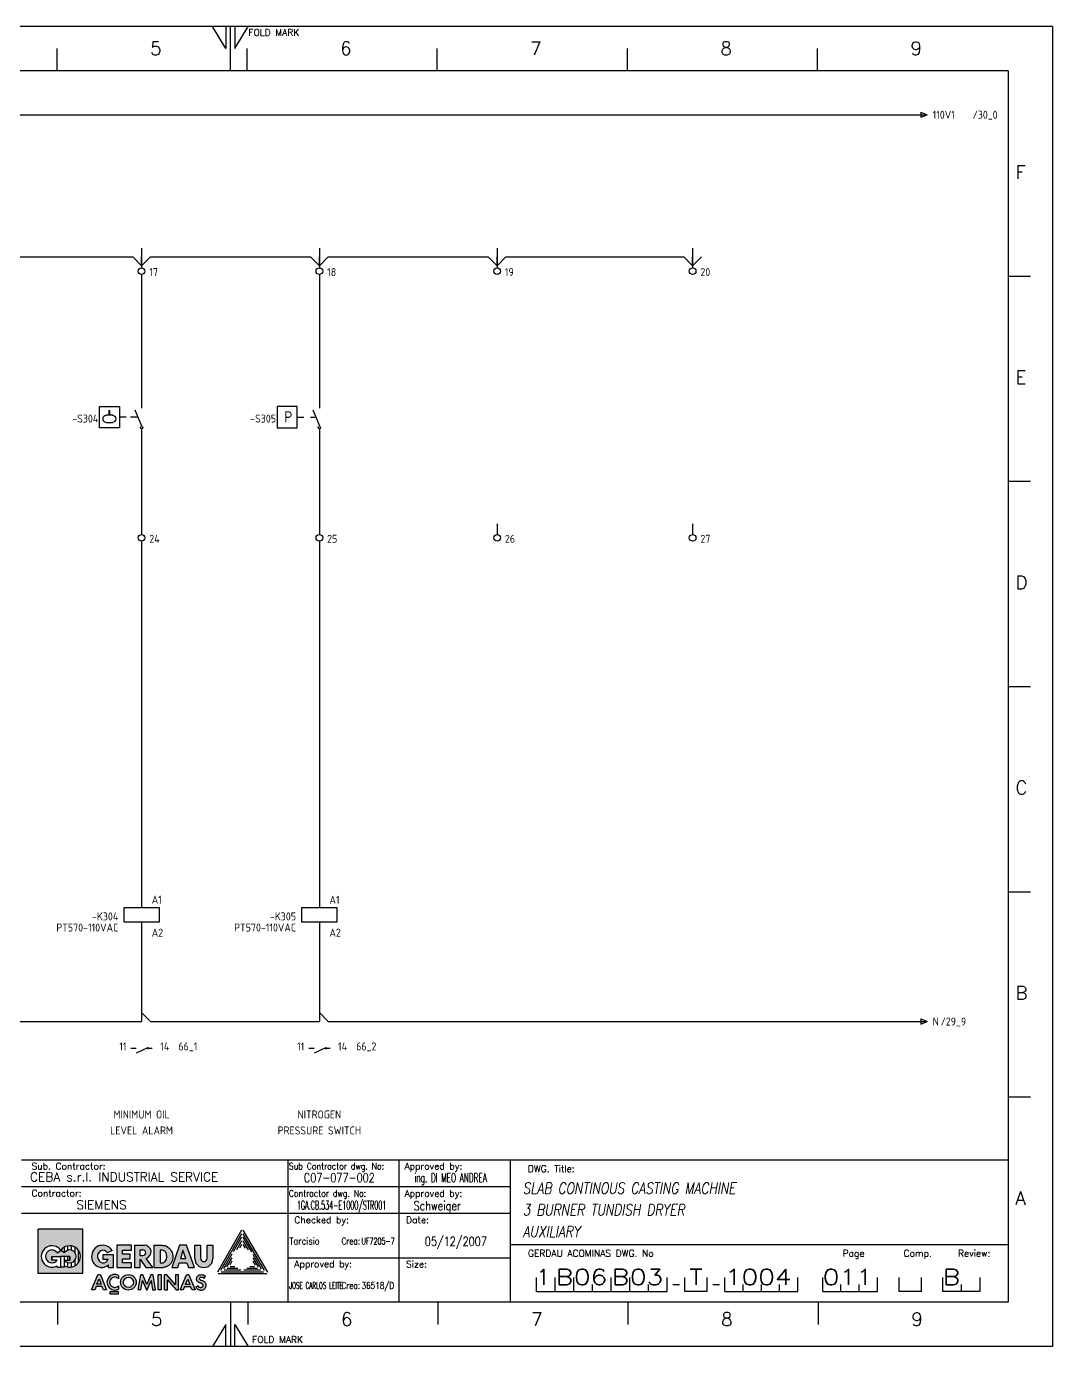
# Model space of a CAD drawing. Extents: x 520 to 940, y 6 to 303.
# Drawn here: x 709.3 to 940.2, y 6.5 to 303.5 of the extents above; entities that cross this region are included whole.
import ezdxf
from ezdxf.enums import TextEntityAlignment as Align

# ---------------------------------------------------------------- set-up
doc = ezdxf.new("R2010")
doc.units = 0
doc.header["$LTSCALE"] = 25
doc.header["$MEASUREMENT"] = 0
doc.linetypes.add('EPLANLINE7', pattern=[0])
doc.layers.get('0').update_dxf_attribs({"linetype": 'CONTINUOUS'})
for name, color, linetype in [('AUTOCONNECTING', 2, 'CONTINUOUS'), ('DESIG_', 3, 'CONTINUOUS'), ('FORM_1', 7, 'CONTINUOUS'), ('FORM_2', 4, 'CONTINUOUS'), ('FORM_3', 6, 'CONTINUOUS'), ('FORM_4', 1, 'CONTINUOUS'), ('MORSETTI', 7, 'CONTINUOUS'), ('RIF_', 7, 'CONTINUOUS'), ('SEF', 5, 'CONTINUOUS'), ('SIMBOLO', 4, 'CONTINUOUS'), ('TABELLA', 7, 'CONTINUOUS'), ('TESTI', 7, 'CONTINUOUS'), ('TESTO', 5, 'CONTINUOUS')]:
    doc.layers.add(name, color=color, linetype=linetype)
doc.styles.add('ROMANS', font='romans.shx', dxfattribs={"width": 0.7, "oblique": 10, "height": 4})
doc.styles.get("Standard").update_dxf_attribs({"font": 'isocp.shx'})

# ---------------------------------------------------------------- blocks, each defined once
blk = doc.blocks.new('Format A3')
at = {"layer": 'FORM_1'}
h = blk.add_hatch(color=256, dxfattribs=at)
edge = h.paths.add_edge_path()
edge.add_line((217.87, 22.79), (217.87, 17.78))
edge.add_line((217.87, 17.78), (219.92, 17.78))
edge.add_spline(control_points=[(219.92, 17.78), (220.24, 17.85), (220.98, 18), (221.84, 18.93), (222.13, 20.2), (221.81, 21.63), (220.8, 22.71), (219.89, 22.77), (219.58, 22.79)], knot_values=[0, 0, 0, 0, 0.968333, 2.238245, 3.514092, 4.752916, 6.526982, 7.43734, 7.43734, 7.43734, 7.43734], degree=3, periodic=0)
edge.add_line((219.58, 22.79), (217.87, 22.79))
edge = h.paths.add_edge_path(flags=16)
edge.add_spline(control_points=[(219.59, 21.67), (219.7, 21.66), (220.06, 21.63), (220.6, 21.16), (220.68, 20.32), (220.63, 19.48), (220.1, 18.85), (219.69, 18.84), (219.58, 18.84)], knot_values=[0, 0, 0, 0, 0.326882, 1.089251, 1.872602, 2.763575, 3.625522, 3.966209, 3.966209, 3.966209, 3.966209], degree=3, periodic=0)
edge.add_line((219.58, 18.84), (219.17, 18.84))
edge.add_line((219.17, 18.84), (219.17, 21.67))
edge.add_line((219.17, 21.67), (219.59, 21.67))
h.paths.add_polyline_path([(223.55, 22.79), (221.81, 17.78), (223.19, 17.78), (223.48, 18.84), (225.23, 18.84), (225.54, 17.78), (226.94, 17.78), (225.11, 22.79)])
h.paths.add_polyline_path([(224.33, 21.67), (224.94, 19.81), (223.79, 19.81)], flags=16)
h.paths.add_polyline_path([(228.25, 22.79), (226.96, 22.79), (226.97, 19.8, 0.995265), (231.07, 19.81), (231.07, 22.79), (229.77, 22.79), (229.77, 19.87, -1), (228.25, 19.87)])
h.paths.add_polyline_path([(215.57, 22.79), (213.43, 22.79), (213.43, 17.78), (214.72, 17.78), (214.72, 19.66), (215.93, 17.78), (217.52, 17.78), (216.02, 19.84, 0.906396)])
h.paths.add_polyline_path([(215.29, 20.49), (214.72, 20.5), (214.72, 21.75), (215.31, 21.75, -1.017604)], flags=16)
h.paths.add_polyline_path([(209.42, 22.79), (209.42, 17.78), (212.73, 17.78), (212.73, 18.83), (210.73, 18.83), (210.73, 19.76), (212.41, 19.76), (212.41, 20.8), (210.73, 20.8), (210.73, 21.67), (212.73, 21.67), (212.73, 22.79)])
edge = h.paths.add_edge_path()
edge.add_ellipse((206.05, 20.28), major_axis=(0, -2.49), ratio=0.91559, start_angle=180.5657, end_angle=401.2517)
edge.add_line((207.56, 18.41), (207.56, 17.78))
edge.add_line((207.56, 17.78), (208.68, 17.78))
edge.add_line((208.68, 17.78), (208.68, 20.66))
edge.add_line((208.68, 20.66), (206.26, 20.66))
edge.add_line((206.26, 20.66), (206.26, 19.69))
edge.add_line((206.26, 19.69), (207.49, 19.69))
edge.add_ellipse((206.34, 20.25), major_axis=(0, -1.41), ratio=0.88785, start_angle=126.9107, end_angle=426.8029, ccw=False)
edge.add_line((207.34, 21.09), (208.41, 21.6))
edge.add_arc((206.36, 20.45), 2.34, 29.2872, 98.191)
h.paths.add_polyline_path([(205.74, 16.12), (205.19, 16.12), (203.77, 12.78), (204.46, 12.78), (204.76, 13.48), (206.07, 13.48), (206.44, 12.78), (207.11, 12.79)])
h.paths.add_polyline_path([(205.46, 15.22), (205.93, 14.01), (204.97, 14.01)], flags=16)
h.paths.add_polyline_path([(209.78, 12.92), (209.78, 13.66, -2.423597), (209.78, 15.28), (209.78, 16.02, 1.652966)])
h.paths.add_polyline_path([(210.29, 14.45, 1), (213.8, 14.45, 1)])
h.paths.add_polyline_path([(213.19, 14.45, -1), (210.89, 14.45, -1)], flags=16)
h.paths.add_polyline_path([(215.31, 16.12), (214.82, 16.12), (214.22, 12.78), (214.87, 12.78), (215.21, 14.84), (216.1, 12.73), (216.28, 12.73), (217.19, 14.84), (217.49, 12.78), (218.15, 12.78), (217.6, 16.12), (217.12, 16.12), (216.2, 13.99)])
h.paths.add_polyline_path([(219.4, 16.12), (218.75, 16.12), (218.75, 12.78), (219.4, 12.78)])
h.paths.add_polyline_path([(220.16, 12.78), (220.81, 12.78), (220.81, 15.04), (222.79, 12.78), (223.3, 12.78), (223.3, 16.12), (222.65, 16.12), (222.65, 13.88), (220.68, 16.12), (220.16, 16.12)])
h.paths.add_polyline_path([(225.66, 16.12), (225.13, 16.12), (223.7, 12.77), (224.39, 12.77), (224.69, 13.47), (226, 13.47), (226.37, 12.77), (227.04, 12.77)])
h.paths.add_polyline_path([(225.39, 15.2), (225.86, 14), (224.9, 14)], flags=16)
edge = h.paths.add_edge_path()
edge.add_spline(control_points=[(229.42, 15.81), (229.38, 15.84), (229.32, 15.89), (229.21, 15.96), (229.1, 16.02), (228.95, 16.09), (228.79, 16.14), (228.58, 16.18), (228.37, 16.18), (228.14, 16.15), (227.97, 16.08), (227.8, 16), (227.66, 15.88), (227.54, 15.75), (227.47, 15.59), (227.4, 15.42), (227.39, 15.24), (227.4, 15.04), (227.44, 14.85), (227.57, 14.66), (227.73, 14.54), (227.92, 14.42), (228.08, 14.35), (228.25, 14.29), (228.42, 14.23), (228.59, 14.16), (228.73, 14.07), (228.81, 13.98), (228.85, 13.89), (228.87, 13.78), (228.86, 13.67), (228.81, 13.54), (228.72, 13.42), (228.56, 13.32), (228.37, 13.29), (228.2, 13.3), (228.07, 13.34), (227.98, 13.38), (227.9, 13.44), (227.81, 13.5), (227.72, 13.6), (227.68, 13.69), (227.64, 13.74)], knot_values=[0, 0, 0, 0, 0.129897, 0.252239, 0.381983, 0.506097, 0.749316, 0.87783, 1.167741, 1.365595, 1.552935, 1.738999, 1.918105, 2.09238, 2.269928, 2.449255, 2.632957, 2.790606, 3.065835, 3.193419, 3.483878, 3.653535, 3.853782, 4.021202, 4.182707, 4.402789, 4.570564, 4.668988, 4.759204, 4.855589, 5.007336, 5.095097, 5.270281, 5.443299, 5.63607, 5.844858, 5.950481, 6.046454, 6.146081, 6.249423, 6.351995, 6.544354, 6.544354, 6.544354, 6.544354], degree=3, periodic=0)
edge.add_line((227.64, 13.74), (227.22, 13.33))
edge.add_spline(control_points=[(227.22, 13.33), (227.25, 13.3), (227.3, 13.21), (227.44, 13.06), (227.61, 12.91), (227.84, 12.8), (228.04, 12.73), (228.25, 12.7), (228.44, 12.69), (228.72, 12.72), (228.99, 12.82), (229.25, 13.03), (229.41, 13.25), (229.53, 13.57), (229.55, 13.89), (229.48, 14.23), (229.32, 14.44), (229.15, 14.58), (228.98, 14.67), (228.78, 14.76), (228.59, 14.83), (228.39, 14.91), (228.2, 15), (228.05, 15.18), (228.07, 15.39), (228.2, 15.54), (228.35, 15.61), (228.48, 15.63), (228.66, 15.63), (228.84, 15.57), (228.98, 15.46), (229.05, 15.4), (229.08, 15.37)], knot_values=[0, 0, 0, 0, 0.131114, 0.305389, 0.623258, 0.772631, 1.083491, 1.243018, 1.425854, 1.654083, 2.072988, 2.274716, 2.662927, 2.870188, 3.280959, 3.591243, 3.888658, 4.0589, 4.248032, 4.476436, 4.699919, 4.85554, 5.137678, 5.317889, 5.513624, 5.728226, 5.888869, 5.979085, 6.142909, 6.403998, 6.552706, 6.676571, 6.676571, 6.676571, 6.676571], degree=3, periodic=0)
edge.add_line((229.08, 15.37), (229.42, 15.81))
h.paths.add_polyline_path([(207.88, 12.33), (207.88, 11.83), (209.78, 11.83), (209.79, 12.33)])
h.paths.add_polyline_path([(201.77, 26.45), (191.77, 26.45), (191.77, 16.45), (201.77, 16.45)])
h.paths.add_polyline_path([(197.64, 18.19), (197.64, 17.87), (196.84, 17.87), (196.04, 17.87), (196.04, 18.19, -2.312045), (196.84, 21.6, -2.312045)], flags=16)
h.paths.add_polyline_path([(197.64, 19.43), (198.44, 19.43), (198.44, 20.27), (196.84, 20.27), (194.84, 20.27), (194.84, 19.43), (196.04, 19.43, -3.248328), (196.05, 21.08), (196.84, 21.6), (197.62, 21.08, -3.248328)], flags=0)
for p, q in [((420, 297), (0, 297)), ((234, 292), (231, 297)), ((234, 297), (234, 292)), ((235, 287), (235, 297)), ((236, 292), (239, 297)), ((236, 297), (236, 292)), ((420, 297), (420, 0)), ((195.93, 292), (195.93, 287)), ((238.7, 292), (238.7, 287)), ((281.48, 292), (281.48, 287)), ((324.26, 292), (324.26, 287)), ((367.03, 292), (367.03, 287)), ((410, 240.83), (415, 240.83)), ((410, 194.66), (415, 194.66)), ((410, 148.5), (415, 148.5)), ((410, 102.33), (415, 102.33)), ((410, 56.17), (415, 56.17)), ((248, 30), (248, 42)), ((273, 10), (273, 42)), ((188.01, 36), (298, 36)), ((191.77, 16.45), (191.77, 26.45)), ((201.77, 26.45), (191.77, 26.45)), ((201.77, 16.45), (201.77, 26.45)), ((237.53, 26.19), (232.06, 16.71)), ((237.53, 25.39), (232.76, 17.12)), ((237.53, 24.59), (235.65, 21.33)), ((237.53, 23.79), (236.34, 21.73)), ((237.83, 26.19), (243.31, 16.71)), ((237.83, 25.39), (242.62, 17.11)), ((237.83, 24.59), (239.72, 21.33)), ((237.83, 23.79), (239.03, 21.73)), ((196.04, 21.07), (196.84, 21.6)), ((197.64, 21.07), (196.84, 21.6)), ((197.64, 21.07), (197.64, 22.35)), ((198.44, 21.68), (198.44, 22.64)), ((199.24, 21.68), (199.24, 22.64)), ((200.04, 21.11), (200.04, 22.35)), ((200.84, 18.94), (200.84, 21.6)), ((208.41, 21.6), (207.34, 21.09)), ((209.42, 22.79), (209.42, 17.78)), ((212.73, 22.79), (209.42, 22.79)), ((210.73, 20.8), (210.73, 21.67)), ((210.73, 21.67), (212.73, 21.67)), ((212.41, 20.8), (210.73, 20.8)), ((212.41, 19.76), (212.41, 20.8)), ((212.73, 21.67), (212.73, 22.79)), ((213.43, 22.79), (213.43, 17.78)), ((213.43, 22.79), (215.57, 22.79)), ((214.72, 20.5), (214.72, 21.75)), ((214.72, 21.75), (215.31, 21.75)), ((217.87, 17.78), (217.87, 22.79)), ((217.87, 22.79), (219.58, 22.79)), ((223.55, 22.79), (221.81, 17.78)), ((225.11, 22.79), (223.55, 22.79)), ((224.33, 21.67), (223.79, 19.81)), ((224.94, 19.81), (224.33, 21.67)), ((226.94, 17.78), (225.11, 22.79)), ((226.97, 19.83), (226.96, 22.79)), ((226.96, 22.79), (228.25, 22.79)), ((228.25, 22.79), (228.25, 19.87)), ((229.77, 19.87), (229.77, 22.79)), ((229.77, 22.79), (231.07, 22.79)), ((231.07, 22.79), (231.07, 19.81)), ((237.53, 22.99), (237.04, 22.13)), ((237.83, 22.99), (238.33, 22.13)), ((298, 23), (410, 23)), ((194.84, 20.27), (196.84, 20.27)), ((194.84, 20.27), (196.84, 20.27)), ((194.84, 19.43), (194.84, 20.27)), ((194.84, 20.27), (194.84, 19.43)), ((196.04, 19.43), (194.84, 19.43)), ((196.04, 17.87), (196.04, 18.19)), ((196.04, 17.87), (196.84, 17.87)), ((196.84, 17.87), (196.84, 20.27)), ((198.84, 20.27), (196.84, 20.27)), ((198.84, 20.27), (196.84, 20.27)), ((197.64, 17.87), (196.84, 17.87)), ((197.64, 17.87), (197.64, 20.27)), ((197.64, 19.43), (198.84, 19.43)), ((197.64, 17.87), (197.64, 18.19)), ((198.44, 19.43), (198.44, 20.27)), ((198.44, 17.9), (198.44, 18.86)), ((198.84, 20.27), (198.84, 19.43)), ((198.84, 19.43), (198.84, 20.27)), ((199.24, 17.9), (199.24, 18.86)), ((200.04, 18.19), (200.04, 19.43)), ((208.68, 20.66), (206.26, 20.66)), ((206.26, 20.66), (206.26, 19.69)), ((206.26, 19.69), (207.49, 19.69)), ((207.56, 17.78), (207.56, 18.41)), ((208.68, 17.78), (208.68, 20.66)), ((210.73, 18.83), (210.73, 19.76)), ((210.73, 19.76), (212.41, 19.76)), ((212.73, 18.83), (210.73, 18.83)), ((212.73, 17.78), (212.73, 18.83)), ((214.72, 20.5), (215.31, 20.49)), ((214.72, 19.66), (215.93, 17.78)), ((214.72, 17.78), (214.72, 19.66)), ((217.52, 17.78), (216.02, 19.84)), ((223.19, 17.78), (223.48, 18.84)), ((223.48, 18.84), (225.23, 18.84)), ((223.79, 19.81), (224.94, 19.81)), ((225.23, 18.84), (225.54, 17.78)), ((235.33, 20.78), (233.45, 17.52)), ((235.33, 19.98), (234.14, 17.92)), ((235.33, 19.18), (234.84, 18.32)), ((234.98, 18.05), (235.98, 18.05)), ((239.39, 18.05), (240.39, 18.05)), ((240.04, 20.78), (241.92, 17.51)), ((240.04, 19.98), (241.23, 17.91)), ((240.04, 19.18), (240.54, 18.31)), ((248, 20), (298, 20)), ((201.77, 16.45), (191.77, 16.45)), ((203.77, 12.78), (205.19, 16.12)), ((204.97, 14.01), (205.46, 15.22)), ((205.74, 16.12), (205.19, 16.12)), ((205.46, 15.22), (205.93, 14.01)), ((205.74, 16.12), (207.11, 12.79)), ((207.56, 17.78), (208.68, 17.78)), ((209.42, 17.78), (212.73, 17.78)), ((209.78, 16.02), (209.78, 15.23)), ((213.43, 17.78), (214.72, 17.78)), ((214.22, 12.78), (214.82, 16.12)), ((215.31, 16.12), (214.82, 16.12)), ((216.2, 13.99), (215.31, 16.12)), ((215.93, 17.78), (217.52, 17.78)), ((217.12, 16.12), (216.2, 13.99)), ((217.6, 16.12), (217.12, 16.12)), ((218.15, 12.78), (217.6, 16.12)), ((217.87, 17.78), (219.92, 17.78)), ((218.75, 12.78), (218.75, 16.12)), ((219.4, 16.12), (218.75, 16.12)), ((219.4, 16.12), (219.4, 12.78)), ((220.16, 12.79), (220.16, 16.12)), ((220.68, 16.12), (220.16, 16.12)), ((222.65, 13.88), (220.68, 16.12)), ((220.81, 15.04), (222.79, 12.78)), ((220.81, 12.78), (220.81, 15.04)), ((221.81, 17.78), (223.19, 17.78)), ((222.65, 16.12), (222.65, 13.88)), ((223.3, 16.12), (222.65, 16.12)), ((223.3, 12.78), (223.3, 16.12)), ((223.7, 12.77), (225.13, 16.12)), ((224.9, 14), (225.39, 15.2)), ((225.66, 16.12), (225.13, 16.12)), ((225.39, 15.2), (225.86, 14)), ((225.54, 17.78), (226.94, 17.78)), ((225.66, 16.12), (227.04, 12.77)), ((229.08, 15.36), (229.42, 15.81)), ((232.21, 16.45), (243.16, 16.45)), ((232.9, 16.85), (242.47, 16.85)), ((233.6, 17.25), (237.37, 17.25)), ((234.29, 17.65), (236.67, 17.65)), ((238, 17.25), (241.77, 17.25)), ((238.7, 17.65), (241.08, 17.65)), ((204.46, 12.78), (203.77, 12.78)), ((204.76, 13.48), (204.46, 12.78)), ((206.07, 13.48), (204.76, 13.48)), ((205.93, 14.01), (204.97, 14.01)), ((206.44, 12.78), (206.07, 13.48)), ((207.11, 12.79), (206.44, 12.78)), ((207.88, 12.33), (207.88, 11.83)), ((209.79, 12.33), (207.88, 12.33)), ((209.78, 13.66), (209.78, 12.9)), ((209.78, 11.83), (209.79, 12.33)), ((214.87, 12.78), (214.22, 12.78)), ((214.87, 12.78), (215.21, 14.84)), ((215.21, 14.84), (216.1, 12.73)), ((216.1, 12.73), (216.28, 12.73)), ((216.28, 12.73), (217.19, 14.84)), ((217.19, 14.84), (217.49, 12.78)), ((217.49, 12.78), (218.15, 12.78)), ((219.4, 12.78), (218.75, 12.78)), ((220.16, 12.78), (220.81, 12.78)), ((222.79, 12.78), (223.3, 12.78)), ((224.39, 12.77), (223.7, 12.77)), ((224.69, 13.47), (224.39, 12.77)), ((226, 13.47), (224.69, 13.47)), ((225.86, 14), (224.9, 14)), ((226.37, 12.77), (226, 13.47)), ((227.04, 12.77), (226.37, 12.77)), ((227.22, 13.33), (227.64, 13.74)), ((196.11, 10), (196.11, 5)), ((207.88, 11.83), (209.78, 11.83)), ((235, 10), (235, 0)), ((238.89, 10), (238.89, 5)), ((281.66, 10), (281.66, 5)), ((324.44, 10), (324.44, 5)), ((367.22, 10), (367.22, 5)), ((234, 5), (231, 0)), ((234, 0), (234, 5)), ((236, 5), (239, 0)), ((236, 0), (236, 5)), ((420, 0), (0, 0))]:
    blk.add_line(p, q, dxfattribs=at)
blk.add_lwpolyline([(219.59, 21.67), (219.17, 21.67), (219.17, 18.84), (219.58, 18.84)], dxfattribs=at)
for radius in [1.75, 1.15]:
    blk.add_circle((212.04, 14.45), radius, dxfattribs=at)
for centre, radius, start, end in [((194.84, 20.27), 2.4, 33.5573, 300), ((194.84, 20.27), 1.46, 33.5573, 325.1132), ((198.84, 20.27), 2.4, 240, 146.4427), ((198.84, 20.27), 1.46, 214.8868, 146.4427), ((206.36, 20.45), 2.34, 29.2872, 98.191), ((215.31, 21.12), 0.633, 270, 90), ((215.65, 21.29), 1.5, 284.2434, 92.9996), ((229.02, 19.82), 2.05, 179.8525, 0.1475), ((229.01, 19.87), 0.761, 180, 0), ((208.97, 14.47), 1.75, 62.3456, 297.6544), ((208.97, 14.47), 1.15, 44.8431, 315.1569)]:
    blk.add_arc(centre, radius, start, end, dxfattribs=at)
for centre, major_axis, ratio, start_param, end_param in [((206.05, 20.28), (0, -2.49), 0.91559, 3.151467, 7.003163), ((206.34, 20.25), (0, -1.41), 0.88785, 2.21501, 7.449115)]:
    blk.add_ellipse(centre, major_axis=major_axis, ratio=ratio, start_param=start_param, end_param=end_param, dxfattribs=at)
for points in [[(219.58, 22.79), (220.48, 22.65), (221.76, 21.42), (222.04, 20.21), (221.73, 18.97), (220.84, 18.07), (219.92, 17.78)], [(219.58, 18.84), (219.91, 18.87), (220.52, 19.48), (220.66, 20.37), (220.5, 21.13), (219.91, 21.62), (219.59, 21.67)], [(227.22, 13.33), (227.3, 13.23), (227.41, 13.09), (227.66, 12.89), (227.79, 12.82), (228.09, 12.73), (228.24, 12.7), (228.43, 12.7), (228.65, 12.72), (229.04, 12.87), (229.2, 13), (229.43, 13.31), (229.5, 13.51), (229.53, 13.92), (229.46, 14.22), (229.28, 14.46), (229.15, 14.57), (228.99, 14.66), (228.78, 14.76), (228.57, 14.84), (228.43, 14.9), (228.18, 15.03), (228.07, 15.18), (228.09, 15.37), (228.22, 15.54), (228.37, 15.61), (228.46, 15.63), (228.62, 15.63), (228.87, 15.54), (228.99, 15.45), (229.08, 15.37)], [(227.64, 13.74), (227.75, 13.58), (227.81, 13.5), (227.9, 13.44), (227.98, 13.38), (228.07, 13.35), (228.17, 13.31), (228.38, 13.3), (228.56, 13.33), (228.71, 13.43), (228.82, 13.57), (228.85, 13.65), (228.86, 13.8), (228.84, 13.89), (228.8, 13.98), (228.74, 14.05), (228.6, 14.15), (228.4, 14.23), (228.25, 14.29), (228.09, 14.35), (227.91, 14.43), (227.76, 14.52), (227.54, 14.71), (227.47, 14.81), (227.4, 15.08), (227.39, 15.24), (227.41, 15.42), (227.47, 15.59), (227.55, 15.75), (227.66, 15.88), (227.8, 15.99), (227.97, 16.08), (228.14, 16.14), (228.34, 16.17), (228.63, 16.17), (228.75, 16.14), (228.99, 16.07), (229.1, 16.02), (229.21, 15.96), (229.31, 15.89), (229.42, 15.81)]]:
    blk.add_spline(points, degree=3, dxfattribs=at)
at = {"layer": 'FORM_3'}
for p, q in [((410, 287), (25, 287)), ((410, 287), (410, 10)), ((410, 10), (25, 10))]:
    blk.add_line(p, q, dxfattribs=at)
at = {"layer": 'FORM_4'}
for p, q in [((188.01, 42), (410, 42)), ((298, 10), (298, 42)), ((188.01, 30), (298, 30)), ((248, 10), (248, 30)), ((303.88, 12.42), (303.88, 15.51)), ((308.08, 12.42), (308.08, 15.51)), ((312.28, 12.42), (312.28, 15.51)), ((320.68, 12.42), (320.68, 15.51)), ((324.88, 12.42), (324.88, 15.51)), ((333.28, 12.42), (333.28, 15.51)), ((337.28, 12.42), (337.28, 15.51)), ((342.28, 12.42), (342.28, 15.51)), ((346.28, 12.42), (346.28, 15.51)), ((362.68, 12.42), (362.68, 15.51)), ((368.28, 12.42), (368.28, 15.51)), ((380.58, 12.42), (380.58, 15.51)), ((385.48, 12.42), (385.48, 15.51)), ((390.48, 12.42), (390.48, 15.51)), ((395.28, 12.42), (395.28, 15.51)), ((403.68, 12.42), (403.68, 15.51)), ((303.88, 12.42), (333.28, 12.42)), ((316.48, 12.42), (316.48, 13.97)), ((316.48, 12.42), (316.48, 13.97)), ((329.08, 12.42), (329.08, 13.97)), ((334.53, 13.97), (336.06, 13.97)), ((342.28, 12.42), (337.28, 12.42)), ((343.53, 13.97), (345.03, 13.97)), ((346.28, 12.42), (346.28, 13.97)), ((346.28, 12.42), (362.68, 12.42)), ((350.38, 12.42), (350.38, 13.97)), ((354.48, 12.42), (354.48, 13.97)), ((358.58, 12.42), (358.58, 13.97)), ((368.28, 12.42), (380.58, 12.42)), ((372.38, 12.42), (372.38, 13.97)), ((376.48, 12.42), (376.48, 13.97)), ((390.48, 12.42), (385.48, 12.42)), ((399.13, 12.42), (395.28, 12.42)), ((403.68, 12.42), (399.13, 12.42)), ((399.48, 12.42), (399.48, 13.97))]:
    blk.add_line(p, q, dxfattribs=at)
at = {"layer": 'FORM_1', "style": 'ROMANS'}
for p in [(239.05, 294.88), (239.88, 0.84)]:
    blk.add_text('FOLD MARK', height=1.5, dxfattribs=at).set_placement(p)
at = {"layer": 'FORM_2', "style": 'ROMANS'}
for s, p in [('Sub. Contractor:', (190.24, 39.84)), ('Approved by:', (274.17, 39.84)), ('DWG. Title:', (301.92, 39.27)), ('Contractor:', (190.24, 33.75)), ('Approved by:', (274.17, 33.72)), ('Checked by:', (249.38, 27.74)), ('Date:', (274.53, 27.74)), ('GERDAU ACOMINAS DWG. No', (301.96, 20.23)), ('Page', (372.75, 20.23)), ('Comp.', (386.46, 20.23)), ('Review:', (398.72, 20.23)), ('Approved by:', (249.38, 17.83)), ('Size:', (274.53, 17.79))]:
    blk.add_text(s, height=1.5, dxfattribs=at).set_placement(p)
for s, width, p in [('Sub Contractor dwg. No:', 0.85, (248.15, 39.84)), ('Contractor dwg. No:', 0.85, (248.15, 33.72)), ('Crea:', 0.8, (260.02, 23)), ('Crea:', 0.8, (260.02, 13))]:
    blk.add_text(s, height=1.5, dxfattribs=dict(at, width=width)).set_placement(p)
at = {"layer": 'FORM_2', "style": 'ROMANS', "flags": 4}
for tag, p in [('21', (189.91, 37.18)), ('18', (189.91, 30.89))]:
    blk.add_attdef(tag, p, '', height=2, dxfattribs=at)
at = {"layer": 'FORM_2', "color": 4, "style": 'ROMANS', "width": 0.8, "flags": 4}
for tag, p in [('22', (251.5, 37)), ('19', (251.5, 30.8)), ('24', (278.73, 22.67))]:
    blk.add_attdef(tag, p, '', height=2, dxfattribs=at)
at = {"layer": 'FORM_2', "style": 'ROMANS', "flags": 4}
for tag, p, height, width in [('23', (276.41, 37.01), 2, 0.8), ('20', (276.22, 30.68), 2, 0.8), ('14', (248.25, 23), 1.5, 0.9), ('15', (264.49, 22.98), 1.5, 0.8), ('16', (248.25, 13), 1.5, 0.9), ('17', (264.49, 12.98), 1.5, 0.8)]:
    blk.add_attdef(tag, p, '', height=height, dxfattribs=dict(at, width=width))
at = {"layer": 'FORM_4', "style": 'ROMANS'}
for s, p in [('5', (216.92, 290.56)), ('6', (259.7, 290.56)), ('7', (302.47, 290.56)), ('8', (345.25, 290.56)), ('9', (388.03, 290.56)), ('F', (411.64, 262.73)), ('E', (411.64, 216.57)), ('D', (411.64, 170.4)), ('C', (411.64, 124.24)), ('B', (411.64, 78.07)), ('A', (411.64, 31.9)), ('5', (217.1, 4.65)), ('6', (259.88, 4.65)), ('7', (302.66, 4.65)), ('8', (345.43, 4.65)), ('9', (388.21, 4.65))]:
    blk.add_text(s, height=3, dxfattribs=at).set_placement(p)
at = {"layer": 'FORM_4', "color": 1, "style": 'ROMANS', "oblique": 10, "width": 0.8, "flags": 4}
for tag, p in [('11', (300.77, 34.39)), ('12', (300.77, 29.5)), ('13', (300.77, 24.62))]:
    blk.add_attdef(tag, p, '', height=2.5, dxfattribs=at)
at = {"layer": 'FORM_4', "color": 1, "style": 'ROMANS', "flags": 2}
blk.add_attdef('25', (279.66, 12.25), '', height=5, dxfattribs=at)
at = {"layer": 'FORM_4', "style": 'ROMANS', "width": 1.25, "flags": 4}
for tag, p in [('1', (303.88, 13.92)), ('3', (312.28, 13.92)), ('5', (324.88, 13.92)), ('7', (346.28, 13.92)), ('10', (395.28, 13.92))]:
    blk.add_attdef(tag, p, '', height=3.5, dxfattribs=at)
for tag, p in [('2', (310.18, 13.92)), ('4', (322.78, 13.92)), ('6', (339.78, 13.92)), ('9', (387.98, 13.92))]:
    blk.add_attdef(tag, text='', height=3.5, dxfattribs=at).set_placement(p, align=Align.CENTER)
at = {"layer": 'FORM_4', "color": 1, "style": 'ROMANS', "width": 1.25, "flags": 4}
blk.add_attdef('8', (368.28, 13.92), '', height=3.5, dxfattribs=at)
blk = doc.blocks.new('SO278')
at = {"layer": 'TESTI', "color": 2, "linetype": 'EPLANLINE7'}
for p in [(-2, 0), (0, 2), (2, 0)]:
    blk.add_line(p, (0, -2), dxfattribs=at)
blk = doc.blocks.new('30_0_IEC_WUPI')
at = {"layer": 'SIMBOLO', "color": 3, "linetype": 'EPLANLINE7'}
blk.add_line((0, 4), (0, 1.6), dxfattribs=at)
blk.add_circle((0, 0.8), 0.75, dxfattribs=at)
blk = doc.blocks.new('130_0_IEC_WUPI')
at = {"layer": 'TESTI', "color": 3, "linetype": 'EPLANLINE7'}
for p, q in [((0, 4), (0, 2)), ((-9.5, -2.4), (-9.5, 2.4)), ((-9.5, 2.4), (-5, 2.4)), ((-6.5, 0.4), (-8, 0.4)), ((-5, 2.4), (-5, 0)), ((-3.5, 0), (-5, 0)), ((-5, 0), (-5, -2.4)), ((-1, 0), (-2.5, 0)), ((-1.5, 1.6), (0, -2)), ((-5, -2.4), (-9.5, -2.4)), ((-8, -1.2), (-6.5, -1.2)), ((0, -2.8), (0, -4))]:
    blk.add_line(p, q, dxfattribs=at)
blk.add_circle((0, -2.4), 0.25, dxfattribs=at)
for centre, start, end in [((-8, -0.4), 90, 270), ((-6.5, -0.4), 270, 90)]:
    blk.add_arc(centre, 0.75, start, end, dxfattribs=at)
blk.add_solid([(-7.5, 1.6), (-7, 1.6), (-7.5, 0.4), (-7, 0.4)], dxfattribs=at)
blk = doc.blocks.new('20_0_IEC_WUPI')
at = {"layer": 'TESTI', "color": 3, "linetype": 'EPLANLINE7'}
for p, q in [((0, 4), (0, 1.6)), ((0, 1.6), (-4, 1.6)), ((-4, 1.6), (-4, -1.6)), ((4, 1.6), (0, 1.6)), ((4, -1.6), (4, 1.6)), ((-4, -1.6), (4, -1.6)), ((0, -1.6), (0, -4))]:
    blk.add_line(p, q, dxfattribs=at)
blk = doc.blocks.new('SO264')
at = {"layer": 'TESTI', "color": 2, "linetype": 'EPLANLINE7'}
for p, q in [((-2, 0), (0, 0)), ((0, 2), (0, 0)), ((0, 2), (2, 0))]:
    blk.add_line(p, q, dxfattribs=at)
blk = doc.blocks.new('64_0_IEC_WUPI')
at = {"layer": 'TESTI', "color": 3, "linetype": 'EPLANLINE7'}
for p, q in [((0, 4), (0, 2)), ((-5, 2.4), (-9.5, 2.4)), ((-9.5, 2.4), (-9.5, -2.4)), ((-5, 0), (-5, 2.4)), ((-5, -2.4), (-5, 0)), ((-5, 0), (-3.5, 0)), ((-2, 0), (-1, 0)), ((-1.5, 1.6), (0, -2)), ((-9.5, -2.4), (-5, -2.4)), ((0, -2.8), (0, -4))]:
    blk.add_line(p, q, dxfattribs=at)
blk.add_circle((0, -2.4), 0.25, dxfattribs=at)
at = {"layer": 'TESTO', "color": 3, "width": 1.0032}
blk.add_text('P', height=2.5, dxfattribs=at).set_placement((-7, -1.2), align=Align.CENTER)
blk = doc.blocks.new('SO284')
at = {"layer": 'TESTI', "color": 2, "linetype": 'EPLANLINE7'}
for p, q in [((-1.175, 0), (0.675, 0)), ((-0.675, 0.575), (0.8, 0)), ((-0.675, 0.575), (-0.675, -0.575)), ((-0.675, -0.575), (0.8, 0))]:
    blk.add_line(p, q, dxfattribs=at)

msp = doc.modelspace()

# ---------------------------------------------------------------- linework, layer by layer
at = {"layer": 'AUTOCONNECTING', "color": 2, "linetype": 'EPLANLINE7'}
for p, q in [((613.18, 283.58), (911.18, 283.58)), ((693.18, 251.58), (733.18, 251.58)), ((735.18, 249.58), (735.18, 251.58)), ((737.18, 251.58), (773.18, 251.58)), ((775.18, 249.58), (775.18, 251.58)), ((777.18, 251.58), (813.18, 251.58)), ((815.18, 249.58), (815.18, 251.58)), ((817.18, 251.58), (857.18, 251.58)), ((859.18, 249.58), (859.18, 251.58)), ((735.18, 247.58), (735.18, 219.58)), ((775.18, 247.58), (775.18, 219.58)), ((735.18, 211.58), (735.18, 191.58)), ((775.18, 211.58), (775.18, 191.58)), ((735.18, 187.58), (735.18, 107.58)), ((775.18, 187.58), (775.18, 107.58)), ((735.18, 99.58), (735.18, 81.58)), ((775.18, 99.58), (775.18, 81.58)), ((693.18, 79.58), (733.18, 79.58)), ((737.18, 79.58), (773.18, 79.58)), ((777.18, 79.58), (911.18, 79.58))]:
    msp.add_line(p, q, dxfattribs=at)
at = {"layer": 'TABELLA', "color": 1, "linetype": 'EPLANLINE7'}
for p, q in [((732.78, 73.58), (733.98, 73.58)), ((736.38, 73.58), (733.98, 72.46)), ((736.86, 73.58), (737.58, 73.58)), ((772.78, 73.58), (773.98, 73.58)), ((776.38, 73.58), (773.98, 72.46)), ((776.86, 73.58), (777.58, 73.58))]:
    msp.add_line(p, q, dxfattribs=at)
for centre in [(736.63, 73.58), (776.63, 73.58)]:
    msp.add_circle(centre, 0.175, dxfattribs=at)

# ---------------------------------------------------------------- block references
ref = msp.add_blockref('Format A3', (520.17, 6.46))
ref.add_attrib('1', '1', (824.05, 20.37), dxfattribs={"layer": 'FORM_4', "height": 3.5, "style": 'ROMANS'})
ref.add_attrib('2', 'B', dxfattribs={"layer": 'FORM_4', "height": 3.5, "style": 'ROMANS', "width": 1.25}).set_placement((830.35, 20.37), align=Align.CENTER)
ref.add_attrib('3', '06', (832.45, 20.37), dxfattribs={"layer": 'FORM_4', "height": 3.5, "style": 'ROMANS', "width": 1.25})
ref.add_attrib('4', 'B', dxfattribs={"layer": 'FORM_4', "height": 3.5, "style": 'ROMANS', "width": 1.25}).set_placement((842.95, 20.37), align=Align.CENTER)
ref.add_attrib('5', '03', (845.05, 20.37), dxfattribs={"layer": 'FORM_4', "height": 3.5, "style": 'ROMANS', "width": 1.25})
ref.add_attrib('6', 'T', dxfattribs={"layer": 'FORM_4', "height": 3.5, "style": 'ROMANS', "width": 1.25}).set_placement((859.95, 20.37), align=Align.CENTER)
ref.add_attrib('7', '1004', (866.45, 20.37), dxfattribs={"layer": 'FORM_4', "height": 3.5, "style": 'ROMANS', "width": 1.25})
ref.add_attrib('8', '011', (888.45, 20.37), dxfattribs={"layer": 'FORM_4', "color": 1, "height": 3.5, "style": 'ROMANS', "width": 1.25})
ref.add_attrib('10', 'B', (915.45, 20.37), dxfattribs={"layer": 'FORM_4', "height": 3.5, "style": 'ROMANS', "width": 1.25})
ref.add_attrib('11', 'SLAB CONTINOUS CASTING MACHINE', (820.94, 40.84), dxfattribs={"layer": 'FORM_4', "color": 1, "height": 2.5, "style": 'ROMANS', "oblique": 10, "width": 0.8})
ref.add_attrib('12', '3 BURNER TUNDISH DRYER', (820.94, 35.96), dxfattribs={"layer": 'FORM_4', "color": 1, "height": 2.5, "style": 'ROMANS', "oblique": 10, "width": 0.8})
ref.add_attrib('13', 'AUXILIARY', (820.94, 31.08), dxfattribs={"layer": 'FORM_4', "color": 1, "height": 2.5, "style": 'ROMANS', "oblique": 10, "width": 0.8})
ref.add_attrib('14', 'Tarcisio', (768.42, 29.46), dxfattribs={"layer": 'FORM_2', "height": 1.5, "style": 'ROMANS', "width": 0.9})
ref.add_attrib('15', 'UF7205-7', (784.67, 29.43), dxfattribs={"layer": 'FORM_2', "height": 1.5, "style": 'ROMANS', "width": 0.7})
ref.add_attrib('16', 'JOSE CARLOS LEITE', (768.42, 19.46), dxfattribs={"layer": 'FORM_2', "height": 1.5, "style": 'ROMANS', "width": 0.5})
ref.add_attrib('17', '36518/D', (784.67, 19.43), dxfattribs={"layer": 'FORM_2', "height": 1.5, "style": 'ROMANS', "width": 0.8})
ref.add_attrib('18', '       SIEMENS', (710.09, 37.35), dxfattribs={"layer": 'FORM_2', "height": 2, "style": 'ROMANS'})
ref.add_attrib('19', '1GA.CB.534-E1000/STR001', (770.11, 37.26), dxfattribs={"layer": 'FORM_2', "color": 4, "height": 2, "style": 'ROMANS', "width": 0.5})
ref.add_attrib('20', 'Schweiger', (796.4, 37.14), dxfattribs={"layer": 'FORM_2', "height": 2, "style": 'ROMANS', "width": 0.8})
ref.add_attrib('21', 'CEBA s.r.I. INDUSTRIAL SERVICE', (710.09, 43.63), dxfattribs={"layer": 'FORM_2', "height": 2, "style": 'ROMANS'})
ref.add_attrib('22', 'C07-077-002', (771.68, 43.46), dxfattribs={"layer": 'FORM_2', "color": 4, "height": 2, "style": 'ROMANS', "width": 0.8})
ref.add_attrib('23', 'ing. DI MEO ANDREA', (796.58, 43.46), dxfattribs={"layer": 'FORM_2', "height": 2, "style": 'ROMANS', "width": 0.6})
ref.add_attrib('24', '05/12/2007', (798.9, 29.13), dxfattribs={"layer": 'FORM_2', "color": 4, "height": 2, "style": 'ROMANS', "width": 0.8})
at = {"layer": 'SIMBOLO'}
for name, p in [('SO284', (911.18, 283.58)), ('SO278', (735.18, 251.58)), ('SO278', (775.18, 251.58)), ('SO278', (815.18, 251.58)), ('SO278', (859.18, 251.58)), ('SO264', (735.18, 79.58)), ('SO264', (775.18, 79.58)), ('SO284', (911.18, 79.58))]:
    msp.add_blockref(name, p, dxfattribs=at)
ref = msp.add_blockref('30_0_IEC_WUPI', (735.18, 247.58), dxfattribs=at)
ref.add_attrib('DESIGN._1', '17', (736.93, 247.28), dxfattribs={"layer": 'MORSETTI', "color": 2, "height": 1.8, "width": 1.000667, "flags": 2})
ref = msp.add_blockref('30_0_IEC_WUPI', (775.18, 247.58), dxfattribs=at)
ref.add_attrib('DESIGN._1', '18', (776.93, 247.28), dxfattribs={"layer": 'MORSETTI', "color": 2, "height": 1.8, "width": 1.000667, "flags": 2})
ref = msp.add_blockref('30_0_IEC_WUPI', (815.18, 247.58), dxfattribs=at)
ref.add_attrib('DESIGN._1', '19', (816.93, 247.28), dxfattribs={"layer": 'MORSETTI', "color": 2, "height": 1.8, "width": 1.000667, "flags": 2})
ref = msp.add_blockref('30_0_IEC_WUPI', (859.18, 247.58), dxfattribs=at)
ref.add_attrib('DESIGN._1', '20', (860.93, 247.28), dxfattribs={"layer": 'MORSETTI', "color": 2, "height": 1.8, "width": 1.000667, "flags": 2})
ref = msp.add_blockref('130_0_IEC_WUPI', (735.18, 215.58), dxfattribs=at)
ref.add_attrib('SEF_1', '-S304', dxfattribs={"layer": 'SEF', "color": 2, "height": 1.8, "width": 1.000667, "flags": 2}).set_placement((725.43, 214.33), align=Align.RIGHT)
ref = msp.add_blockref('64_0_IEC_WUPI', (775.18, 215.58), dxfattribs=at)
ref.add_attrib('SEF_1', '-S305', dxfattribs={"layer": 'SEF', "color": 2, "height": 1.8, "width": 1.000667, "flags": 2}).set_placement((765.43, 214.33), align=Align.RIGHT)
ref = msp.add_blockref('30_0_IEC_WUPI', (735.18, 187.58), dxfattribs=at)
ref.add_attrib('DESIGN._1', '24', (736.93, 187.28), dxfattribs={"layer": 'MORSETTI', "color": 2, "height": 1.8, "width": 1.000667, "flags": 2})
ref = msp.add_blockref('30_0_IEC_WUPI', (775.18, 187.58), dxfattribs=at)
ref.add_attrib('DESIGN._1', '25', (776.93, 187.28), dxfattribs={"layer": 'MORSETTI', "color": 2, "height": 1.8, "width": 1.000667, "flags": 2})
ref = msp.add_blockref('30_0_IEC_WUPI', (815.18, 187.58), dxfattribs=at)
ref.add_attrib('DESIGN._1', '26', (816.93, 187.28), dxfattribs={"layer": 'MORSETTI', "color": 2, "height": 1.8, "width": 1.000667, "flags": 2})
ref = msp.add_blockref('30_0_IEC_WUPI', (859.18, 187.58), dxfattribs=at)
ref.add_attrib('DESIGN._1', '27', (860.93, 187.28), dxfattribs={"layer": 'MORSETTI', "color": 2, "height": 1.8, "width": 1.000667, "flags": 2})
ref = msp.add_blockref('20_0_IEC_WUPI', (735.18, 103.58), dxfattribs=at)
ref.add_attrib('SEF_1', '-K304', dxfattribs={"layer": 'SEF', "color": 2, "height": 1.8, "width": 1.000667, "flags": 2}).set_placement((729.93, 102.33), align=Align.RIGHT)
ref.add_attrib('DESIGN._1', 'A1', (737.46, 106.08), dxfattribs={"layer": 'DESIG_', "color": 2, "height": 1.8, "width": 1.000667, "flags": 2})
ref.add_attrib('DESIGN._2', 'A2', (737.46, 98.68), dxfattribs={"layer": 'DESIG_', "color": 2, "height": 1.8, "width": 1.000667, "flags": 2})
ref = msp.add_blockref('20_0_IEC_WUPI', (775.18, 103.58), dxfattribs=at)
ref.add_attrib('SEF_1', '-K305', dxfattribs={"layer": 'SEF', "color": 2, "height": 1.8, "width": 1.000667, "flags": 2}).set_placement((769.93, 102.33), align=Align.RIGHT)
ref.add_attrib('DESIGN._1', 'A1', (777.46, 106.08), dxfattribs={"layer": 'DESIG_', "color": 2, "height": 1.8, "width": 1.000667, "flags": 2})
ref.add_attrib('DESIGN._2', 'A2', (777.46, 98.68), dxfattribs={"layer": 'DESIG_', "color": 2, "height": 1.8, "width": 1.000667, "flags": 2})

# ---------------------------------------------------------------- texts
at = {"layer": 'RIF_', "color": 2, "width": 1.000667}
for s, p in [('/30_0', (922.18, 282.68)), ('/29_9', (914.98, 78.68))]:
    msp.add_text(s, height=1.8, dxfattribs=at).set_placement(p)
at = {"layer": 'TABELLA', "color": 2, "width": 1.000667}
for p in [(731.78, 73.08), (771.78, 73.08)]:
    msp.add_text('11', height=1.8, dxfattribs=at).set_placement(p, align=Align.RIGHT)
for s, p in [('14  66_1', (739.38, 73.08)), ('14  66_2', (779.38, 73.08))]:
    msp.add_text(s, height=1.8, dxfattribs=at).set_placement(p)
at = {"layer": 'TESTI', "color": 2, "width": 1.000667}
for p in [(729.93, 99.83), (769.93, 99.83)]:
    msp.add_text('PT570-110VAC', height=1.8, dxfattribs=at).set_placement(p, align=Align.RIGHT)
at = {"layer": 'TESTO', "color": 2, "width": 1.000667}
for s, p in [('110V1', (913.18, 282.68)), ('N', (913.18, 78.68))]:
    msp.add_text(s, height=1.8, dxfattribs=at).set_placement(p)
for s, p in [('MINIMUM OIL', (735.18, 57.78)), ('NITROGEN', (775.18, 57.78)), ('LEVEL ALARM', (735.18, 54.18)), ('PRESSURE SWITCH', (775.18, 54.18))]:
    msp.add_text(s, height=1.8, dxfattribs=at).set_placement(p, align=Align.CENTER)

doc.saveas('drawing.dxf')
